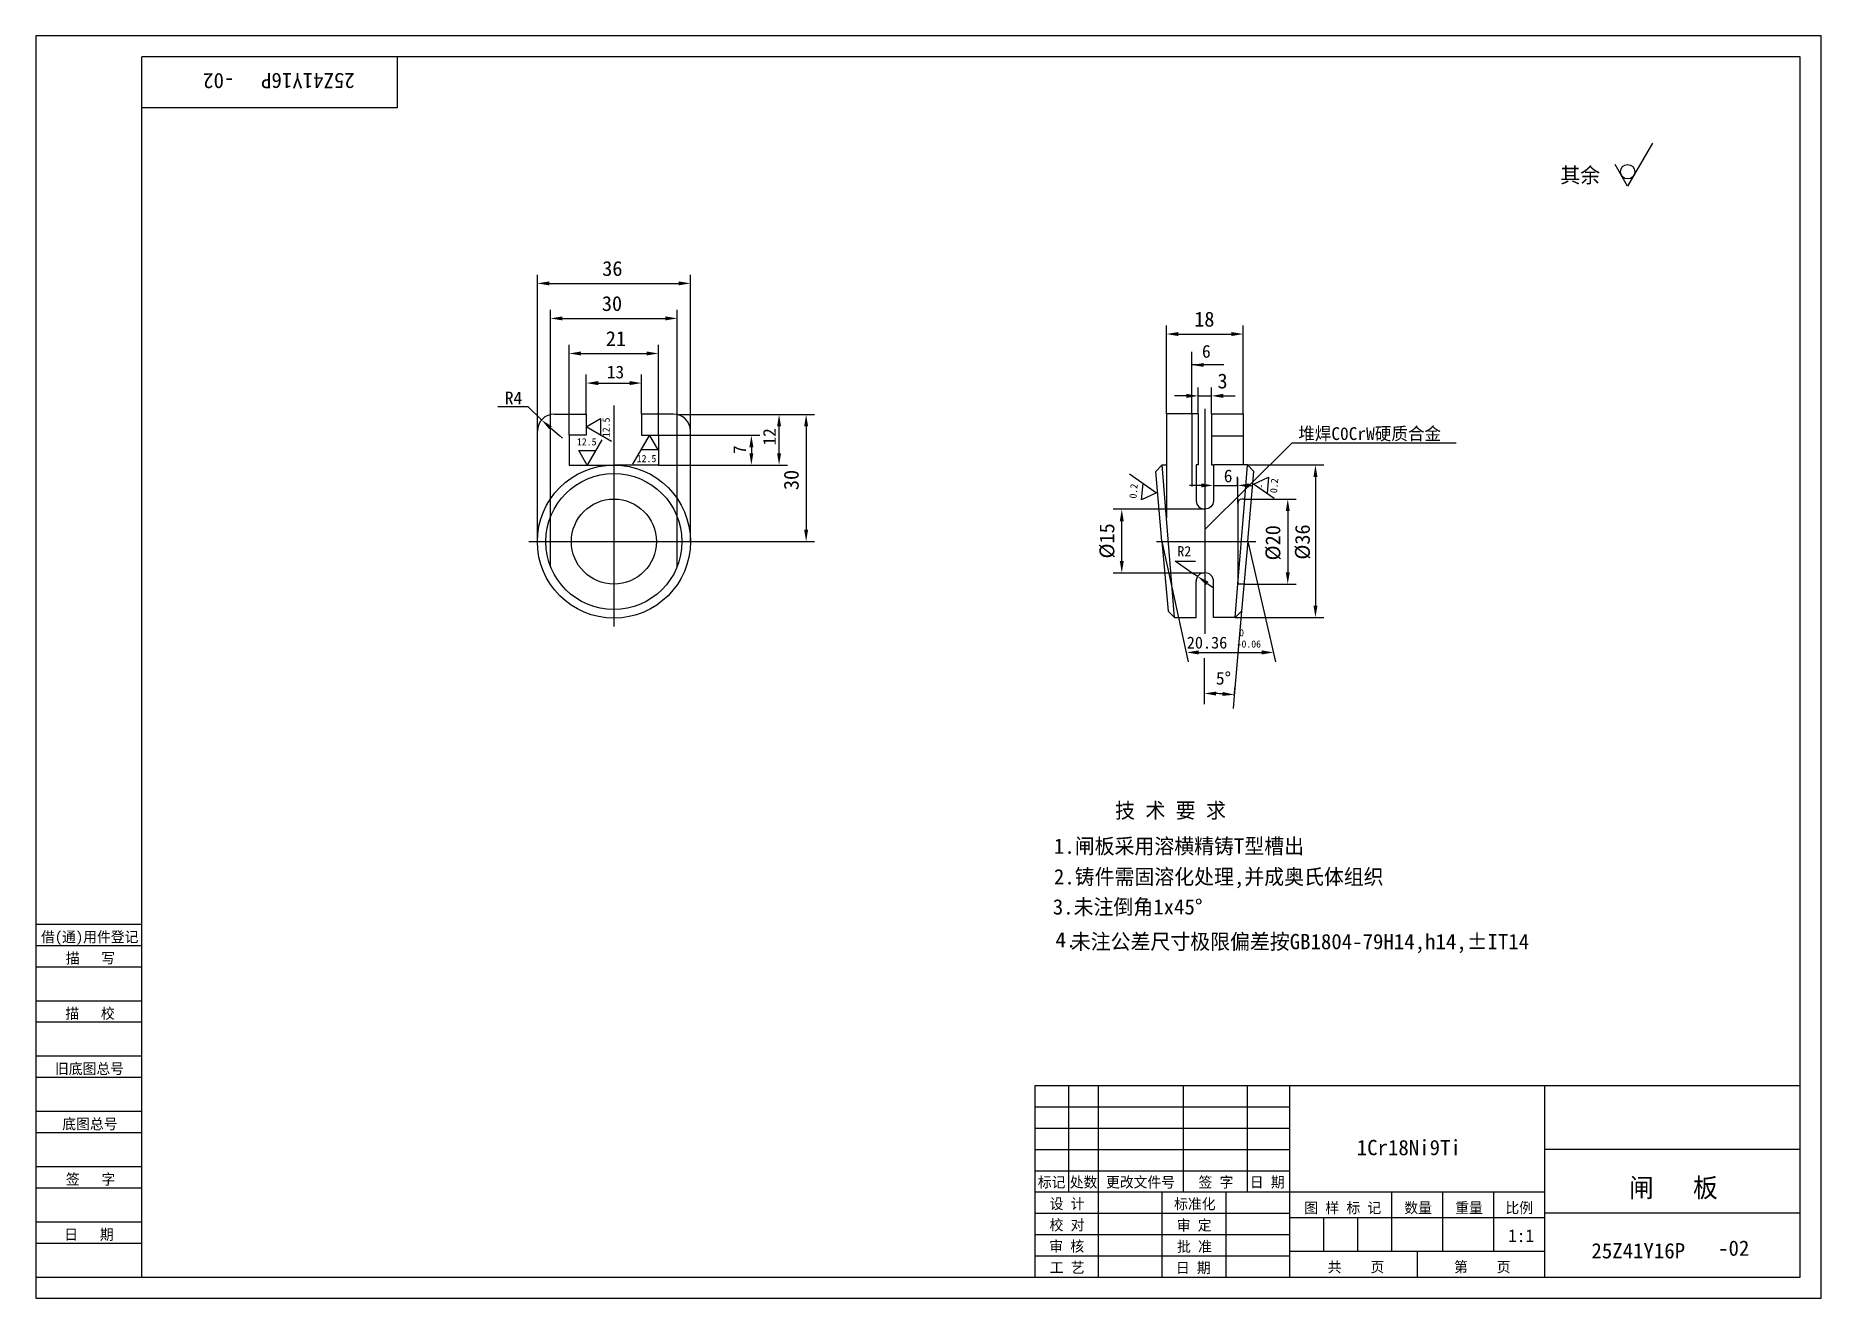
# Model space of a CAD drawing. Header units: metres. Extents: x 0 to 420, y 0 to 297.
import ezdxf

# ---------------------------------------------------------------- set-up
doc = ezdxf.new("R2010")
doc.units = ezdxf.units.M
for name, color, linetype in [('B', 3, 'Continuous'), ('C', 6, 'Continuous'), ('D', 1, 'Continuous'), ('FL', 5, 'Continuous'), ('T', 7, 'Continuous'), ('TL', 4, 'Continuous')]:
    doc.layers.add(name, color=color, linetype=linetype)

# ---------------------------------------------------------------- blocks, each defined once
blk = doc.blocks.new('TUKUN3')
at = {"layer": 'FL'}
for p, q in [((420, 297), (0, 297)), ((0, 297), (0, 0)), ((420, 0), (420, 297)), ((0, 78), (25, 78)), ((0, 70), (25, 70)), ((0, 65), (25, 65)), ((0, 57), (25, 57)), ((0, 52), (25, 52)), ((243, 25), (243, 50)), ((250, 5), (250, 50)), ((270, 25), (270, 50)), ((285, 25), (285, 50)), ((0, 44), (25, 44)), ((235, 45), (295, 45)), ((0, 39), (25, 39)), ((235, 40), (295, 40)), ((235, 35), (295, 35)), ((0, 31), (25, 31)), ((235, 30), (295, 30)), ((0, 26), (25, 26)), ((280, 5), (280, 25)), ((0, 18), (25, 18)), ((235, 20), (295, 20)), ((0, 13), (25, 13)), ((235, 15), (295, 15)), ((235, 10), (295, 10)), ((0, 0), (420, 0))]:
    blk.add_line(p, q, dxfattribs=at)
at = {"layer": 'TL'}
for p, q in [((415, 292), (25, 292)), ((25, 5), (25, 292)), ((85, 292), (85, 280)), ((415, 5), (415, 292)), ((85, 280), (25, 280)), ((0, 88), (25, 88)), ((0, 83), (25, 83)), ((415, 50), (235, 50)), ((235, 50), (235, 5)), ((295, 5), (295, 50)), ((355, 5), (355, 50)), ((415, 35), (355, 35)), ((355, 25), (235, 25)), ((265, 5), (265, 25)), ((319, 11), (319, 25)), ((331, 11), (331, 25)), ((343, 11), (343, 25)), ((295, 19), (355, 19)), ((303, 11), (303, 19)), ((311, 11), (311, 19)), ((415, 20), (355, 20)), ((355, 11), (295, 11)), ((325, 5), (325, 11)), ((0, 5), (415, 5))]:
    blk.add_line(p, q, dxfattribs=at)
at = {"layer": 'T'}
for s, p in [('借(通)用件登记', (1.26, 83.76)), ('描   写', (7.09, 78.76)), ('描   校', (6.98, 65.76)), ('旧底图总号', (4.52, 52.76)), ('底图总号', (6.25, 39.76)), ('签   字', (7.1, 26.76)), ('标记', (235.71, 26.07)), ('处数', (243.22, 26.07)), ('更改文件号', (251.75, 26.07)), ('签 字', (273.53, 26.07)), ('日 期', (285.57, 26.07)), ('设 计', (238.5, 20.99)), ('标准化', (267.77, 20.93)), ('图 样 标 记', (298.4, 20.04)), ('数量', (321.92, 20.04)), ('重量', (333.88, 20.04)), ('比例', (345.7, 20.04)), ('校 对', (238.48, 15.99)), ('审 定', (268.39, 15.93)), ('日   期', (6.72, 13.76)), ('审 核', (238.41, 10.99)), ('批 准', (268.46, 10.93)), ('工 艺', (238.52, 5.99)), ('日 期', (268.18, 5.93)), ('共    页', (303.91, 6.13)), ('第    页', (333.62, 6.13))]:
    blk.add_text(s, height=2.5, dxfattribs=at).set_placement(p)

msp = doc.modelspace()

# ---------------------------------------------------------------- linework, layer by layer
at = {"layer": 'B'}
for p, q in [((121.09, 172.18), (121.09, 208)), ((150.91, 172.18), (150.91, 208))]:
    msp.add_line(p, q, dxfattribs=at)
at = {"layer": 'C'}
for p, q in [((136, 210.01), (136, 157.99)), ((275, 209.24), (275, 185.41)), ((275, 185.41), (275, 170.64)), ((116, 178), (156.89, 178)), ((263.66, 178), (286.99, 178)), ((275, 170.39), (275, 159.3))]:
    msp.add_line(p, q, dxfattribs=at)
at = {"layer": 'D'}
for p, q in [((380.31, 271.76), (374.45, 261.62)), ((374.45, 261.62), (371.52, 266.69)), ((118, 204), (118, 240.74)), ((154, 204), (154, 240.74)), ((120.8, 238.74), (151.2, 238.74)), ((121.09, 207.89), (121.09, 232.5)), ((150.91, 207.89), (150.91, 232.5)), ((123.89, 230.5), (148.11, 230.5)), ((265.96, 208.05), (265.96, 228.82)), ((268.76, 226.82), (281.24, 226.82)), ((284.04, 208.05), (284.04, 228.82)), ((125.5, 203), (125.5, 224.25)), ((146.5, 203), (146.5, 224.25)), ((271.95, 208.1), (271.95, 222.64)), ((128.3, 222.25), (143.7, 222.25)), ((279.5, 219.55), (271.95, 219.55)), ((129.5, 208), (129.5, 217.29)), ((132.3, 215.29), (139.7, 215.29)), ((142.5, 208), (142.5, 217.29)), ((273.46, 208.05), (273.46, 214.28)), ((276.54, 208.05), (276.54, 214.28)), ((270.66, 212.28), (267.86, 212.28)), ((273.46, 212.28), (276.54, 212.28)), ((279.34, 212.28), (282.14, 212.28)), ((115.82, 209.73), (108.71, 209.73)), ((118.97, 206.61), (115.82, 209.73)), ((129.45, 204.98), (132.83, 206.94)), ((132.83, 206.94), (132.83, 203.03)), ((150.91, 207.89), (176.85, 207.89)), ((176.85, 207.89), (183.22, 207.89)), ((121.09, 204.78), (123.21, 202.95)), ((123.21, 202.95), (123.92, 202.34)), ((135.44, 201.52), (129.45, 204.98)), ((133.13, 201.91), (129.72, 196.01)), ((140.47, 196.23), (144.37, 202.99)), ((144.37, 202.99), (146.32, 199.61)), ((146.5, 203), (170.34, 203)), ((174.85, 198.8), (174.85, 205.09)), ((181.22, 205.09), (181.22, 180.8)), ((127.77, 199.39), (131.67, 199.39)), ((129.72, 196.01), (127.77, 199.39)), ((146.32, 199.61), (142.42, 199.61)), ((168.34, 200.2), (168.34, 198.8)), ((275.02, 180.87), (295.51, 201.2)), ((295.51, 201.2), (329.85, 201.2)), ((329.85, 201.2), (334.15, 201.2)), ((146.5, 196), (170.34, 196)), ((170.34, 196), (176.85, 196)), ((257.27, 193.92), (263.66, 189.44)), ((282.69, 191.22), (282.69, 193.22)), ((285.03, 196.02), (303.02, 196.02)), ((301.02, 193.22), (301.02, 162.94)), ((260.13, 187.79), (260.47, 191.68)), ((263.66, 189.44), (260.13, 187.79)), ((274.17, 191.22), (271.37, 191.22)), ((276.97, 191.22), (282.69, 191.22)), ((282.73, 187), (282.73, 192.97)), ((285.49, 191.22), (286.21, 191.22)), ((286.44, 191.54), (289.98, 193.19)), ((291.28, 188.15), (286.44, 191.54)), ((288.29, 191.22), (288.38, 191.22)), ((288.33, 190.97), (288.42, 190.97)), ((289.98, 193.19), (289.64, 189.3)), ((274.96, 185.6), (253.46, 185.6)), ((285.96, 188), (296.5, 188)), ((294.5, 185.2), (294.5, 170.77)), ((255.46, 173.4), (255.46, 182.8)), ((156.89, 178), (183.22, 178)), ((264.91, 178), (271.1, 149.69)), ((285.09, 178), (291.63, 149.69)), ((268.01, 173.42), (272.84, 173.42)), ((272.01, 170.59), (268.01, 173.42)), ((274.96, 170.6), (253.46, 170.6)), ((268.73, 170.59), (268.18, 170.59)), ((272.01, 170.59), (268.73, 170.59)), ((273.32, 169.81), (272.01, 170.59)), ((275.59, 168.18), (276.84, 167.27)), ((284.21, 167.97), (296.5, 167.97)), ((283.66, 161.64), (281.91, 141.72)), ((282.16, 160.14), (303.02, 160.14)), ((275, 159.3), (275, 156.33)), ((273.53, 151.93), (288.38, 151.93)), ((274.86, 150.58), (274.86, 139.76)), ((281.91, 141.72), (282.11, 143.98)), ((281.91, 141.72), (281.65, 138.73))]:
    msp.add_line(p, q, dxfattribs=at)
msp.add_circle((374.45, 265), 1.69, dxfattribs=at)
msp.add_arc((274.86, 61.08), 81.21, 86.98, 88.02, dxfattribs=at)
for points in [[(120.8, 239.21), (120.8, 238.27), (118, 238.74)], [(151.2, 239.21), (151.2, 238.27), (154, 238.74)], [(123.89, 230.97), (123.89, 230.03), (121.09, 230.5)], [(148.11, 230.97), (148.11, 230.03), (150.91, 230.5)], [(268.76, 227.29), (268.76, 226.35), (265.96, 226.82)], [(281.24, 227.29), (281.24, 226.35), (284.04, 226.82)], [(128.3, 222.72), (128.3, 221.78), (125.5, 222.25)], [(143.7, 222.72), (143.7, 221.78), (146.5, 222.25)], [(274.75, 219.1), (271.95, 219.55), (274.75, 220)], [(132.3, 215.76), (132.3, 214.82), (129.5, 215.29)], [(139.7, 215.76), (139.7, 214.82), (142.5, 215.29)], [(270.66, 212.75), (270.66, 211.81), (273.46, 212.28)], [(279.34, 212.75), (279.34, 211.81), (276.54, 212.28)], [(120.79, 204.43), (121.4, 205.13), (118.97, 206.61)], [(174.39, 205.09), (175.32, 205.09), (174.85, 207.89)], [(180.75, 205.09), (181.68, 205.09), (181.22, 207.89)], [(167.87, 200.2), (168.8, 200.2), (168.34, 203)], [(167.87, 198.8), (168.8, 198.8), (168.34, 196)], [(174.39, 198.8), (175.32, 198.8), (174.85, 196)], [(300.55, 193.22), (301.49, 193.22), (301.02, 196.02)], [(274.17, 191.68), (274.17, 190.75), (276.97, 191.22)], [(285.49, 191.68), (285.49, 190.75), (282.69, 191.22)], [(255, 182.8), (255.93, 182.8), (255.46, 185.6)], [(294.04, 185.2), (294.97, 185.2), (294.5, 188)], [(180.75, 180.8), (181.68, 180.8), (181.22, 178)], [(255, 173.4), (255.93, 173.4), (255.46, 170.6)], [(275.32, 167.8), (275.86, 168.56), (273.32, 169.81)], [(294.04, 170.77), (294.97, 170.77), (294.5, 167.97)], [(300.55, 162.94), (301.49, 162.94), (301.02, 160.14)], [(273.53, 152.4), (273.53, 151.46), (270.73, 151.93)], [(288.38, 152.4), (288.38, 151.46), (291.18, 151.93)], [(277.65, 141.78), (277.67, 142.71), (274.86, 142.29)], [(279.18, 142.64), (279.11, 141.71), (281.94, 141.98)]]:
    msp.add_solid(points, dxfattribs=at)
at = {"layer": 'TL'}
for p, q in [((122, 208), (129.5, 208)), ((129.5, 208), (129.5, 203)), ((150, 208), (142.5, 208)), ((142.5, 208), (142.5, 203)), ((265.96, 208.05), (265.96, 183.57)), ((273.46, 208.05), (265.96, 208.05)), ((271.95, 208.1), (271.95, 190.93)), ((273.46, 208.05), (273.46, 196.05)), ((276.54, 208.05), (276.54, 196.05)), ((276.54, 208.05), (284.04, 208.05)), ((284.04, 208.05), (284.04, 196.02)), ((118, 178), (118, 204)), ((125.5, 203), (125.5, 196)), ((129.5, 203), (125.5, 203)), ((142.5, 203), (146.5, 203)), ((146.5, 203), (146.5, 196)), ((154, 178), (154, 204)), ((276.49, 202.9), (284.01, 202.9)), ((125.5, 196), (136, 196)), ((146.5, 196), (136, 196)), ((263.47, 194.52), (264.97, 196.02)), ((264.9, 178.08), (263.47, 194.52)), ((267.84, 160.14), (264.97, 196.02)), ((264.97, 196.02), (265.96, 196.02)), ((272.96, 196.05), (272.96, 187.57)), ((273.46, 196.05), (272.96, 196.05)), ((276.54, 196.05), (277.04, 196.05)), ((277.04, 196.05), (277.04, 187.57)), ((284.04, 196.02), (277.08, 196.02)), ((285.03, 196.02), (284.04, 196.02)), ((284.39, 188), (285.03, 196.02)), ((286.53, 194.52), (285.03, 196.02)), ((285.1, 178.08), (286.53, 194.52)), ((282.73, 187), (282.73, 167.97)), ((282.79, 167.98), (284.38, 187.88)), ((284.11, 188), (283.73, 188)), ((284.11, 188), (284.37, 188)), ((284.39, 188), (285.96, 188)), ((264.9, 178.08), (266.34, 161.64)), ((285.1, 178.08), (283.66, 161.64)), ((272.94, 160.14), (272.94, 168.64)), ((274.94, 170.64), (275.01, 170.64)), ((277.06, 160.14), (277.06, 168.64)), ((282.16, 160.14), (282.79, 167.98)), ((284.21, 167.97), (282.73, 167.97)), ((266.34, 161.64), (267.84, 160.14)), ((267.84, 160.14), (272.94, 160.14)), ((282.16, 160.14), (277.06, 160.14)), ((283.66, 161.64), (282.16, 160.14))]:
    msp.add_line(p, q, dxfattribs=at)
for points in [[(272.96, 187.57, 0.41), (275, 185.65, 0.41)], [(277.04, 187.57, -0.41), (275, 185.65, -0.41)]]:
    msp.add_lwpolyline(points, format="xyb", dxfattribs=at)
for radius in [18, 16, 10]:
    msp.add_circle((136, 178), radius, dxfattribs=at)
for centre, radius, start, end in [((122, 204), 4, 90, 180), ((150, 204), 4, 0, 90), ((283.73, 187), 1, 90, 180), ((274.94, 168.64), 2, 90, 180), ((275.06, 168.64), 2, 0, 90)]:
    msp.add_arc(centre, radius, start, end, dxfattribs=at)

# ---------------------------------------------------------------- block references
at = {"layer": 'D'}
msp.add_blockref('TUKUN3', (0, 0), dxfattribs=at)

# ---------------------------------------------------------------- texts
for s, height, rotation, p in [('-02', 3.6, 180, (46.73, 288.17)), ('25Z41Y16P', 3.6, 180, (75.05, 288.21)), ('12.5', 1.7, 90, (135.02, 202.56)), ('12', 3, 90, (174.09, 200.59)), ('7', 3, 90, (167.09, 198.6)), ('30', 3.5, 90, (179.47, 190.11)), ('0.2', 1.7, 85, (258.91, 188.07)), ('0.2', 1.7, 85, (291.98, 189.34)), ('%%c15', 3.5, 90, (253.71, 174.02)), ('%%c20', 3.5, 90, (292.75, 173.57)), ('%%C36', 3.5, 90, (299.7, 173.75))]:
    msp.add_text(s, height=height, rotation=rotation, dxfattribs=at).set_placement(p)
for s, height, p in [('其余', 3.6, (358.63, 262.39)), ('36', 3.5, (133.25, 240.49)), ('30', 3.5, (133.17, 232.25)), ('18', 3.5, (272.5, 228.57)), (' 21', 3.5, (131.72, 224)), ('6', 3, (274.33, 221.26)), ('13', 3, (134.33, 216.39)), ('3', 3.5, (277.97, 214.03)), ('R4', 3, (110.35, 210.28)), ('12.5', 1.7, (127.29, 200.62)), ('堆焊C0CrW硬质合金', 3, (296.96, 201.9)), ('12.5', 1.7, (141.36, 196.68)), ('6', 3, (279.46, 191.95)), ('R2', 2.4, (268.54, 174.53)), ('20.36', 2.8, (270.75, 152.84)), (' 0', 1.68, (281.94, 155.7)), ('-0.06', 1.68, (282.49, 153.07)), ('5%%d', 3, (277.61, 144.35)), ('技 术 要 求', 3.6, (253.9, 112.96)), ('1.闸板采用溶横精铸T型槽出', 3.6, (239.5, 104.56)), ('2.铸件需固溶化处理,并成奥氏体组织', 3.6, (239.5, 97.36)), ('3.未注倒角1x45%%d', 3.6, (239.24, 90.28)), ('4.', 3.6, (239.88, 82.53)), ('未注公差尺寸极限偏差按GB1804-79H14,h14,%%pIT14', 3.6, (243.48, 82.11)), ('1Cr18Ni9Ti', 3.6, (310.73, 33.66)), ('闸   板', 4.5, (374.78, 23.75)), ('1:1', 3, (346.32, 13.23)), ('25Z41Y16P', 3.6, (365.93, 9.38)), ('-02', 3.6, (395.73, 10))]:
    msp.add_text(s, height=height, dxfattribs=at).set_placement(p)

doc.saveas('drawing.dxf')
